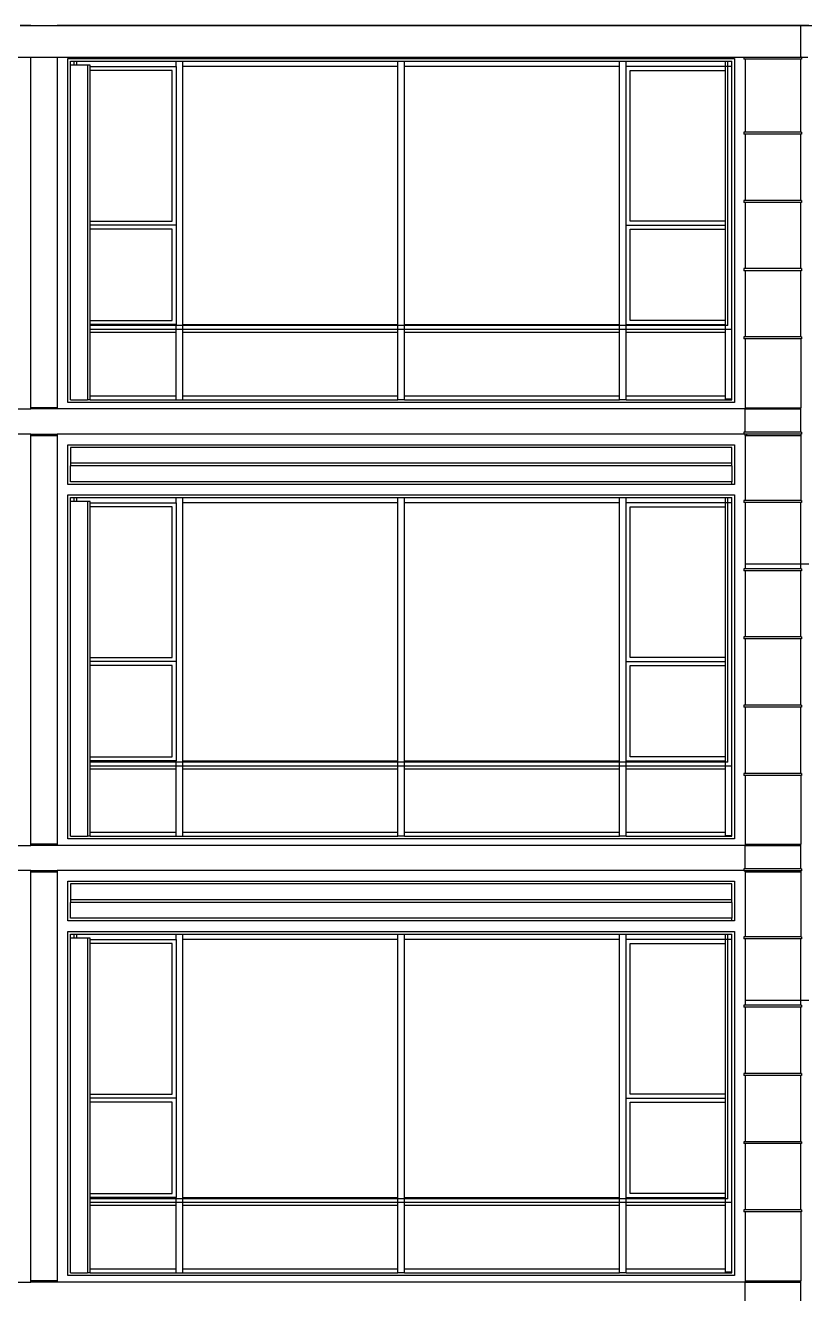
# Model space of a CAD drawing. Extents: x -311 to 61613, y 0 to 58400.
# Drawn here: x 7960 to 13849, y 36512 to 46100 of the extents above; entities that cross this region are included whole.
import ezdxf

# ---------------------------------------------------------------- set-up
doc = ezdxf.new("R2010")
doc.units = 0
doc.header["$LTSCALE"] = 1000
doc.header["$MEASUREMENT"] = 0
doc.layers.add('AD-AREA-OUTL', color=31, linetype='Continuous')

msp = doc.modelspace()

# ---------------------------------------------------------------- linework, layer by layer
at = {"layer": 'AD-AREA-OUTL', "color": 252}
for p, q in [((7919.8, 46100.4), (7999.9, 46100.4)), ((7999.9, 46100), (7919.8, 46100)), ((7999.9, 46100.4), (8199.9, 46100.4)), ((7999.9, 46100), (7999.9, 46100.4)), ((7999.9, 46100), (8199.9, 46100)), ((8199.9, 46100.4), (8279.6, 46100.4)), ((8199.9, 46100), (8199.9, 46100.4)), ((8279.6, 46100), (8199.9, 46100)), ((8279.6, 46100.4), (8299.8, 46100.4)), ((8279.6, 46100), (8279.6, 46100.4)), ((8299.8, 46100), (8279.6, 46100)), ((8299.8, 46100.4), (8329.7, 46100.4)), ((8299.8, 46100.4), (8299.8, 46100)), ((8329.7, 46100), (8299.8, 46100)), ((8329.7, 46100.4), (8349.8, 46100.4)), ((8329.7, 46100), (8329.7, 46100.4)), ((8349.8, 46100), (8329.7, 46100)), ((8349.8, 46100.4), (9099.9, 46100.4)), ((8349.8, 46100), (8349.8, 46100.4)), ((9099.9, 46100), (8349.8, 46100)), ((9099.9, 46100.4), (9149.6, 46100.4)), ((9099.9, 46100), (9099.9, 46100.4)), ((9149.6, 46100), (9099.9, 46100)), ((9149.6, 46100.4), (10774.8, 46100.4)), ((9149.6, 46100), (9149.6, 46100.4)), ((10774.8, 46100), (9149.6, 46100)), ((10774.8, 46100.4), (10824.6, 46100.4)), ((10774.8, 46100), (10774.8, 46100.4)), ((10824.6, 46100), (10774.8, 46100)), ((10824.6, 46100.4), (12449.8, 46100.4)), ((10824.6, 46100), (10824.6, 46100.4)), ((12449.8, 46100), (10824.6, 46100)), ((12449.8, 46100.4), (12499.9, 46100.4)), ((12449.8, 46100), (12449.8, 46100.4)), ((12499.9, 46100), (12449.8, 46100)), ((12499.9, 46100.4), (13249.6, 46100.4)), ((12499.9, 46100), (12499.9, 46100.4)), ((13249.6, 46100), (12499.9, 46100)), ((13249.6, 46100.4), (13269.7, 46100.4)), ((13249.6, 46100), (13249.6, 46100.4)), ((13269.7, 46100), (13249.6, 46100)), ((13269.7, 46100.4), (13299.7, 46100.4)), ((13269.7, 46100), (13269.7, 46100.4)), ((13299.7, 46100), (13269.7, 46100)), ((13299.7, 46100.4), (13319.8, 46100.4)), ((13299.7, 46100), (13299.7, 46100.4)), ((13319.8, 46100), (13299.7, 46100)), ((13319.8, 46100.4), (13399.9, 46100.4)), ((13319.8, 46100.4), (13319.8, 46100)), ((13399.9, 46100), (13319.8, 46100)), ((13399.9, 46100.4), (14299.8, 46100.4)), ((13399.9, 46100.4), (13399.9, 46100)), ((13819.7, 46100), (13399.9, 46100)), ((13879.6, 46100), (13819.7, 46100)), ((13819.7, 45860.1), (13819.7, 46100)), ((4049.8, 45860.1), (7999.9, 45860.1)), ((7999.9, 43210), (7999.9, 45860.1)), ((7999.9, 45860.1), (8199.9, 45860.1)), ((8199.9, 45860.1), (13389.6, 45860.1)), ((8199.9, 45860.1), (8199.9, 43210)), ((8279.6, 45850.2), (13319.8, 45850.2)), ((8279.6, 43250.3), (8279.6, 45850.2)), ((13319.8, 45850.2), (13319.8, 43250.3)), ((13389.6, 45860.1), (13819.7, 45860.1)), ((13389.6, 45860.1), (13389.6, 45845)), ((13399.9, 45845), (13389.6, 45845)), ((13819.7, 45845), (13399.9, 45845)), ((13399.9, 45845), (13399.9, 45292.5)), ((13825.3, 45860.1), (13819.7, 45860.1)), ((13825.3, 45845), (13819.7, 45845)), ((13819.7, 45292.5), (13819.7, 45845)), ((13825.3, 45860.1), (13872.2, 45860.1)), ((13825.3, 45860.1), (13825.3, 45845)), ((8299.8, 45830.1), (8329.7, 45830.1)), ((8299.8, 45800.1), (8299.8, 45830.1)), ((8299.8, 43270), (8299.8, 45800.1)), ((8329.7, 45800.1), (8299.8, 45800.1)), ((8329.7, 45830.1), (8349.8, 45830.1)), ((8329.7, 45800.1), (8329.7, 45830.1)), ((8349.8, 45800.1), (8329.7, 45800.1)), ((8349.8, 45830.1), (9099.9, 45830.1)), ((8349.8, 45800.1), (8349.8, 45830.1)), ((8429.6, 45800.1), (8349.8, 45800.1)), ((8429.6, 45800.1), (8429.6, 43270)), ((8449.7, 45800.1), (8429.6, 45800.1)), ((8449.7, 45790.3), (8449.7, 45800.1)), ((8449.7, 45760.3), (8449.7, 45790.3)), ((8449.7, 45790.3), (9099.9, 45790.3)), ((8449.7, 44620.1), (8449.7, 45760.3)), ((9069.9, 45760.3), (8449.7, 45760.3)), ((9069.9, 44620.1), (9069.9, 45760.3)), ((9099.9, 45830.1), (9149.6, 45830.1)), ((9099.9, 45790.3), (9099.9, 45830.1)), ((9099.9, 45790.3), (9099.9, 44590.1)), ((9149.6, 45830.1), (10774.8, 45830.1)), ((9149.6, 45790.3), (9149.6, 45830.1)), ((9149.6, 43840.1), (9149.6, 45790.3)), ((10774.8, 45790.3), (9149.6, 45790.3)), ((10774.8, 45830.1), (10824.6, 45830.1)), ((10774.8, 45790.3), (10774.8, 45830.1)), ((10774.8, 43840.1), (10774.8, 45790.3)), ((10824.6, 45830.1), (12449.8, 45830.1)), ((10824.6, 45790.3), (10824.6, 45830.1)), ((10824.6, 43840.1), (10824.6, 45790.3)), ((12449.8, 45790.3), (10824.6, 45790.3)), ((12449.8, 45830.1), (12499.9, 45830.1)), ((12449.8, 45790.3), (12449.8, 45830.1)), ((12449.8, 43840.1), (12449.8, 45790.3)), ((12499.9, 45830.1), (13249.6, 45830.1)), ((12499.9, 45790.3), (12499.9, 45830.1)), ((12499.9, 44590.1), (12499.9, 45790.3)), ((13249.6, 45790.3), (12499.9, 45790.3)), ((12529.9, 45760.3), (13249.6, 45760.3)), ((12529.9, 44620.1), (12529.9, 45760.3)), ((13249.6, 45830.1), (13269.7, 45830.1)), ((13249.6, 45790.3), (13249.6, 45830.1)), ((13249.6, 45760.3), (13249.6, 45790.3)), ((13269.7, 45790.3), (13249.6, 45790.3)), ((13249.6, 44620.1), (13249.6, 45760.3)), ((13269.7, 45830.1), (13299.7, 45830.1)), ((13269.7, 45790.3), (13269.7, 45830.1)), ((13299.7, 45790.3), (13269.7, 45790.3)), ((13269.7, 43830.2), (13269.7, 45790.3)), ((13299.7, 45790.3), (13299.7, 45830.1)), ((13299.7, 43800.2), (13299.7, 45790.3)), ((13399.9, 45292.5), (13389.6, 45292.5)), ((13389.6, 45292.5), (13389.6, 45277.7)), ((13399.9, 45277.7), (13389.6, 45277.7)), ((13819.7, 45292.5), (13399.9, 45292.5)), ((13819.7, 45277.7), (13399.9, 45277.7)), ((13399.9, 45277.7), (13399.9, 44776.7)), ((13825.3, 45292.5), (13819.7, 45292.5)), ((13825.3, 45277.7), (13819.7, 45277.7)), ((13819.7, 44776.7), (13819.7, 45277.7)), ((13825.3, 45292.5), (13825.3, 45277.7)), ((13399.9, 44776.7), (13389.6, 44776.7)), ((13389.6, 44776.7), (13389.6, 44761.9)), ((13399.9, 44761.9), (13389.6, 44761.9)), ((13819.7, 44776.7), (13399.9, 44776.7)), ((13819.7, 44761.9), (13399.9, 44761.9)), ((13399.9, 44761.9), (13399.9, 44261)), ((13825.3, 44776.7), (13819.7, 44776.7)), ((13825.3, 44761.9), (13819.7, 44761.9)), ((13819.7, 44261), (13819.7, 44761.9)), ((13825.3, 44776.7), (13825.3, 44761.9)), ((8449.7, 44590.1), (8449.7, 44620.1)), ((8449.7, 44620.1), (9069.9, 44620.1)), ((8449.7, 44560.1), (8449.7, 44590.1)), ((9099.9, 44590.1), (8449.7, 44590.1)), ((9099.9, 44590.1), (9099.9, 43840.1)), ((12499.9, 43840.1), (12499.9, 44590.1)), ((12499.9, 44590.1), (13249.6, 44590.1)), ((13249.6, 44620.1), (12529.9, 44620.1)), ((13249.6, 44590.1), (13249.6, 44620.1)), ((13249.6, 44560.1), (13249.6, 44590.1)), ((8449.7, 43870.1), (8449.7, 44560.1)), ((9069.9, 44560.1), (8449.7, 44560.1)), ((9069.9, 43870.1), (9069.9, 44560.1)), ((12529.9, 44560.1), (13249.6, 44560.1)), ((12529.9, 43870.1), (12529.9, 44560.1)), ((13249.6, 43870.1), (13249.6, 44560.1)), ((13399.9, 44261), (13389.6, 44261)), ((13389.6, 44261), (13389.6, 44245.8)), ((13399.9, 44245.8), (13389.6, 44245.8)), ((13819.7, 44261), (13399.9, 44261)), ((13819.7, 44245.8), (13399.9, 44245.8)), ((13399.9, 44245.8), (13399.9, 43745.2)), ((13825.3, 44261), (13819.7, 44261)), ((13825.3, 44245.8), (13819.7, 44245.8)), ((13819.7, 43745.2), (13819.7, 44245.8)), ((13825.3, 44261), (13825.3, 44245.8)), ((8449.7, 43840.1), (8449.7, 43870.1)), ((8449.7, 43870.1), (9069.9, 43870.1)), ((8449.7, 43830.2), (8449.7, 43840.1)), ((9099.9, 43840.1), (8449.7, 43840.1)), ((8449.7, 43800.2), (8449.7, 43830.2)), ((9099.9, 43830.2), (8449.7, 43830.2)), ((9099.9, 43830.2), (9099.9, 43840.1)), ((9099.9, 43800.2), (9099.9, 43830.2)), ((9149.6, 43830.2), (9099.9, 43830.2)), ((9149.6, 43830.2), (9149.6, 43840.1)), ((9149.6, 43840.1), (10774.8, 43840.1)), ((9149.6, 43800.2), (9149.6, 43830.2)), ((10774.8, 43830.2), (9149.6, 43830.2)), ((10774.8, 43830.2), (10774.8, 43840.1)), ((10774.8, 43800.2), (10774.8, 43830.2)), ((10824.6, 43830.2), (10774.8, 43830.2)), ((10824.6, 43830.2), (10824.6, 43840.1)), ((10824.6, 43840.1), (12449.8, 43840.1)), ((10824.6, 43800.2), (10824.6, 43830.2)), ((12449.8, 43830.2), (10824.6, 43830.2)), ((12449.8, 43830.2), (12449.8, 43840.1)), ((12449.8, 43800.2), (12449.8, 43830.2)), ((12499.9, 43830.2), (12449.8, 43830.2)), ((12499.9, 43830.2), (12499.9, 43840.1)), ((12499.9, 43840.1), (13249.6, 43840.1)), ((13249.6, 43830.2), (12499.9, 43830.2)), ((12499.9, 43800.2), (12499.9, 43830.2)), ((13249.6, 43870.1), (12529.9, 43870.1)), ((13249.6, 43840.1), (13249.6, 43870.1)), ((13249.6, 43830.2), (13249.6, 43840.1)), ((13269.7, 43830.2), (13249.6, 43830.2)), ((13249.9, 43800.2), (13249.6, 43830.2)), ((8449.7, 43780.1), (8449.7, 43800.2)), ((9099.9, 43800.2), (8449.7, 43800.2)), ((8449.7, 43300), (8449.7, 43780.1)), ((8449.7, 43780.1), (9099.9, 43780.1)), ((9099.9, 43780.1), (9099.9, 43800.2)), ((9149.6, 43800.2), (9099.9, 43800.2)), ((9099.9, 43300), (9099.9, 43780.1)), ((9149.6, 43780.1), (9149.6, 43800.2)), ((10774.8, 43800.2), (9149.6, 43800.2)), ((9149.6, 43300), (9149.6, 43780.1)), ((9149.6, 43780.1), (10774.8, 43780.1)), ((10774.8, 43780.1), (10774.8, 43800.2)), ((10824.6, 43800.2), (10774.8, 43800.2)), ((10774.8, 43300), (10774.8, 43780.1)), ((12449.8, 43800.2), (10824.6, 43800.2)), ((10824.6, 43780.1), (10824.6, 43800.2)), ((10824.6, 43300), (10824.6, 43780.1)), ((10824.6, 43780.1), (12449.8, 43780.1)), ((12499.9, 43800.2), (12449.8, 43800.2)), ((12449.8, 43780.1), (12449.8, 43800.2)), ((12449.8, 43300), (12449.8, 43780.1)), ((13249.9, 43800.2), (12499.9, 43800.2)), ((12499.9, 43780.1), (12499.9, 43800.2)), ((12499.9, 43300), (12499.9, 43780.1)), ((12499.9, 43780.1), (13249.6, 43780.1)), ((13249.6, 43780.1), (13249.9, 43800.2)), ((13249.6, 43300), (13249.6, 43780.1)), ((13299.7, 43800.2), (13249.9, 43800.2)), ((13299.7, 43276.4), (13299.7, 43800.2)), ((13399.9, 43745.2), (13389.6, 43745.2)), ((13389.6, 43745.2), (13389.6, 43730)), ((13399.9, 43730), (13389.6, 43730)), ((13819.7, 43745.2), (13399.9, 43745.2)), ((13819.7, 43730), (13399.9, 43730)), ((13399.9, 43730), (13399.9, 43210)), ((13825.3, 43745.2), (13819.7, 43745.2)), ((13825.3, 43730), (13819.7, 43730)), ((13819.7, 43730), (13819.7, 43210)), ((13825.3, 43745.2), (13825.3, 43730)), ((13319.8, 43250.3), (8279.6, 43250.3)), ((8299.8, 43270), (8429.6, 43270)), ((8449.7, 43270), (8429.6, 43270)), ((8449.7, 43270), (8449.7, 43300)), ((8449.7, 43300), (9099.9, 43300)), ((8449.7, 43270), (9099.9, 43270)), ((9099.9, 43270), (9099.9, 43300)), ((9099.9, 43270), (9149.6, 43270)), ((9149.6, 43270), (9149.6, 43300)), ((9149.6, 43300), (10774.8, 43300)), ((9149.6, 43270), (10774.8, 43270)), ((10774.8, 43270), (10774.8, 43300)), ((10824.6, 43270), (10774.8, 43270)), ((10824.6, 43270), (10824.6, 43300)), ((10824.6, 43300), (12449.8, 43300)), ((10824.6, 43270), (12449.8, 43270)), ((12449.8, 43270), (12449.8, 43300)), ((12499.9, 43270), (12449.8, 43270)), ((12499.9, 43270), (12499.9, 43300)), ((12499.9, 43300), (13249.6, 43300)), ((12499.9, 43270), (13249.6, 43270)), ((13249.6, 43276.4), (13249.6, 43300)), ((13249.6, 43276.4), (13299.7, 43276.4)), ((13249.6, 43270), (13249.6, 43276.4)), ((13249.6, 43270), (13299.7, 43270)), ((13299.7, 43270), (13299.7, 43276.4)), ((4447.4, 43200.2), (7999.9, 43200.2)), ((7999.9, 43200.2), (7999.9, 43210)), ((8199.9, 43210), (7999.9, 43210)), ((8199.9, 43200.2), (7999.9, 43200.2)), ((8199.9, 43210), (8199.9, 43200.2)), ((13399.9, 43200.2), (8199.9, 43200.2)), ((13399.9, 43210), (13409.7, 43210)), ((13399.9, 43210), (13399.9, 43200.2)), ((13399.9, 43200.2), (13409.7, 43200.2)), ((13399.9, 43024.1), (13399.9, 43200.2)), ((13409.7, 43210), (13819.7, 43210)), ((13409.7, 43200.2), (13409.7, 43210)), ((13409.7, 43200.2), (13819.7, 43200.2)), ((13819.7, 43200.2), (13819.7, 43210)), ((13819.7, 43024.1), (13819.7, 43200.2)), ((7999.9, 43010), (4447.4, 43010)), ((7999.9, 43010), (8199.9, 43010)), ((7999.9, 43000.1), (7999.9, 43010)), ((7999.9, 39910.2), (7999.9, 43000.1)), ((7999.9, 43000.1), (8199.9, 43000.1)), ((13389.6, 43010), (8199.9, 43010)), ((8199.9, 43010), (8199.9, 43000.1)), ((8199.9, 43000.1), (8199.9, 39910.2)), ((13399.9, 43024.1), (13389.6, 43024.1)), ((13389.6, 43024.1), (13389.6, 43010)), ((13389.6, 43010), (13389.6, 43009.3)), ((13399.9, 43009.3), (13389.6, 43009.3)), ((13819.7, 43024.1), (13399.9, 43024.1)), ((13409.7, 43009.3), (13399.9, 43009.3)), ((13399.9, 43000.1), (13399.9, 43009.3)), ((13399.9, 43000.1), (13409.7, 43000.1)), ((13399.9, 43000.1), (13399.9, 42508.4)), ((13819.7, 43009.3), (13409.7, 43009.3)), ((13409.7, 43009.3), (13409.7, 43000.1)), ((13409.7, 43000.1), (13819.7, 43000.1)), ((13825.3, 43024.1), (13819.7, 43024.1)), ((13825.3, 43009.3), (13819.7, 43009.3)), ((13819.7, 43009.3), (13819.7, 43000.1)), ((13819.7, 43000.1), (13819.7, 42508.4)), ((13825.3, 43024.1), (13825.3, 43009.3)), ((8279.6, 42630.1), (8279.6, 42929.9)), ((8279.6, 42929.9), (13319.8, 42929.9)), ((8299.8, 42910.2), (8299.8, 42790.2)), ((13299.7, 42910.2), (8299.8, 42910.2)), ((13299.7, 42790.2), (13299.7, 42910.2)), ((13319.8, 42929.9), (13319.8, 42630.1)), ((8299.8, 42790.2), (8299.8, 42770.1)), ((13299.7, 42790.2), (8299.8, 42790.2)), ((8299.8, 42650.2), (8299.8, 42770.1)), ((13299.7, 42770.1), (8299.8, 42770.1)), ((13299.7, 42770.1), (13299.7, 42790.2)), ((13299.7, 42770.1), (13299.7, 42650.2)), ((13299.7, 42630.1), (8279.6, 42630.1)), ((13299.7, 42650.2), (8299.8, 42650.2)), ((13299.7, 42630.1), (13299.7, 42650.2)), ((13319.8, 42630.1), (13299.7, 42630.1)), ((8279.6, 42550), (13319.8, 42550)), ((8279.6, 39950), (8279.6, 42550)), ((8299.8, 42530.2), (8329.7, 42530.2)), ((8299.8, 42500.3), (8299.8, 42530.2)), ((8299.8, 39970.1), (8299.8, 42500.3)), ((8329.7, 42500.3), (8299.8, 42500.3)), ((8329.7, 42530.2), (8349.8, 42530.2)), ((8329.7, 42500.3), (8329.7, 42530.2)), ((8349.8, 42500.3), (8329.7, 42500.3)), ((8349.8, 42530.2), (9099.9, 42530.2)), ((8349.8, 42500.3), (8349.8, 42530.2)), ((8429.6, 42500.3), (8349.8, 42500.3)), ((8429.6, 42500.3), (8429.6, 39970.1)), ((8449.7, 42500.3), (8429.6, 42500.3)), ((8449.7, 42490), (8449.7, 42500.3)), ((8449.7, 42460), (8449.7, 42490)), ((8449.7, 42490), (9099.9, 42490)), ((9099.9, 42530.2), (9149.6, 42530.2)), ((9099.9, 42490), (9099.9, 42530.2)), ((9099.9, 42490), (9099.9, 41290.2)), ((9149.6, 42530.2), (10774.8, 42530.2)), ((9149.6, 42490), (9149.6, 42530.2)), ((9149.6, 40540.2), (9149.6, 42490)), ((10774.8, 42490), (9149.6, 42490)), ((10774.8, 42530.2), (10824.6, 42530.2)), ((10774.8, 42490), (10774.8, 42530.2)), ((10774.8, 40540.2), (10774.8, 42490)), ((10824.6, 42530.2), (12449.8, 42530.2)), ((10824.6, 42490), (10824.6, 42530.2)), ((10824.6, 40540.2), (10824.6, 42490)), ((12449.8, 42490), (10824.6, 42490)), ((12449.8, 42530.2), (12499.9, 42530.2)), ((12449.8, 42490), (12449.8, 42530.2)), ((12449.8, 40540.2), (12449.8, 42490)), ((12499.9, 42530.2), (13249.6, 42530.2)), ((12499.9, 42490), (12499.9, 42530.2)), ((12499.9, 41290.2), (12499.9, 42490)), ((13249.6, 42490), (12499.9, 42490)), ((13249.6, 42530.2), (13269.7, 42530.2)), ((13249.6, 42490), (13249.6, 42530.2)), ((13249.6, 42460), (13249.6, 42490)), ((13269.7, 42490), (13249.6, 42490)), ((13269.7, 42530.2), (13299.7, 42530.2)), ((13269.7, 42490), (13269.7, 42530.2)), ((13299.7, 42490), (13269.7, 42490)), ((13269.7, 40530), (13269.7, 42490)), ((13299.7, 42490), (13299.7, 42530.2)), ((13299.7, 40500), (13299.7, 42490)), ((13319.8, 42550), (13319.8, 39950)), ((13399.9, 42508.4), (13389.6, 42508.4)), ((13389.6, 42508.4), (13389.6, 42493.6)), ((13399.9, 42493.6), (13389.6, 42493.6)), ((13819.7, 42508.4), (13399.9, 42508.4)), ((13819.7, 42493.6), (13399.9, 42493.6)), ((13399.9, 42493.6), (13399.9, 42030)), ((13825.3, 42508.4), (13819.7, 42508.4)), ((13825.3, 42493.6), (13819.7, 42493.6)), ((13819.7, 42030), (13819.7, 42493.6)), ((13825.3, 42508.4), (13825.3, 42493.6)), ((8449.7, 41320.2), (8449.7, 42460)), ((9069.9, 42460), (8449.7, 42460)), ((9069.9, 41320.2), (9069.9, 42460)), ((12529.9, 42460), (13249.6, 42460)), ((12529.9, 41320.2), (12529.9, 42460)), ((13249.6, 41320.2), (13249.6, 42460)), ((13399.9, 42030), (13399.9, 41992.6)), ((13399.9, 42030), (13819.7, 42030)), ((13819.7, 41992.6), (13819.7, 42030)), ((13819.7, 42030), (13879.6, 42030)), ((13399.9, 41992.6), (13389.6, 41992.6)), ((13389.6, 41992.6), (13389.6, 41977.4)), ((13399.9, 41977.4), (13389.6, 41977.4)), ((13819.7, 41992.6), (13399.9, 41992.6)), ((13819.7, 41977.4), (13399.9, 41977.4)), ((13399.9, 41977.4), (13399.9, 41476.8)), ((13825.3, 41992.6), (13819.7, 41992.6)), ((13825.3, 41977.4), (13819.7, 41977.4)), ((13819.7, 41476.8), (13819.7, 41977.4)), ((13825.3, 41992.6), (13825.3, 41977.4)), ((13399.9, 41476.8), (13389.6, 41476.8)), ((13389.6, 41476.8), (13389.6, 41461.7)), ((13399.9, 41461.7), (13389.6, 41461.7)), ((13819.7, 41476.8), (13399.9, 41476.8)), ((13819.7, 41461.7), (13399.9, 41461.7)), ((13399.9, 41461.7), (13399.9, 40961.1)), ((13825.3, 41476.8), (13819.7, 41476.8)), ((13825.3, 41461.7), (13819.7, 41461.7)), ((13819.7, 40961.1), (13819.7, 41461.7)), ((13825.3, 41476.8), (13825.3, 41461.7)), ((8449.7, 41290.2), (8449.7, 41320.2)), ((8449.7, 41320.2), (9069.9, 41320.2)), ((8449.7, 41260.2), (8449.7, 41290.2)), ((9099.9, 41290.2), (8449.7, 41290.2)), ((8449.7, 40570.2), (8449.7, 41260.2)), ((9069.9, 41260.2), (8449.7, 41260.2)), ((9069.9, 40570.2), (9069.9, 41260.2)), ((9099.9, 41290.2), (9099.9, 40540.2)), ((12499.9, 40540.2), (12499.9, 41290.2)), ((12499.9, 41290.2), (13249.6, 41290.2)), ((13249.6, 41320.2), (12529.9, 41320.2)), ((12529.9, 41260.2), (13249.6, 41260.2)), ((12529.9, 40570.2), (12529.9, 41260.2)), ((13249.6, 41290.2), (13249.6, 41320.2)), ((13249.6, 41260.2), (13249.6, 41290.2)), ((13249.6, 40570.2), (13249.6, 41260.2)), ((13399.9, 40961.1), (13389.6, 40961.1)), ((13389.6, 40961.1), (13389.6, 40945.9)), ((13399.9, 40945.9), (13389.6, 40945.9)), ((13819.7, 40961.1), (13399.9, 40961.1)), ((13819.7, 40945.9), (13399.9, 40945.9)), ((13399.9, 40945.9), (13399.9, 40445)), ((13825.3, 40961.1), (13819.7, 40961.1)), ((13825.3, 40945.9), (13819.7, 40945.9)), ((13819.7, 40445), (13819.7, 40945.9)), ((13825.3, 40961.1), (13825.3, 40945.9)), ((8449.7, 40540.2), (8449.7, 40570.2)), ((8449.7, 40570.2), (9069.9, 40570.2)), ((13249.6, 40570.2), (12529.9, 40570.2)), ((13249.6, 40540.2), (13249.6, 40570.2)), ((8449.7, 40530), (8449.7, 40540.2)), ((9099.9, 40540.2), (8449.7, 40540.2)), ((8449.7, 40500), (8449.7, 40530)), ((9099.9, 40530), (8449.7, 40530)), ((8449.7, 40480.2), (8449.7, 40500)), ((9099.9, 40500), (8449.7, 40500)), ((8449.7, 40000.1), (8449.7, 40480.2)), ((8449.7, 40480.2), (9099.9, 40480.2)), ((9099.9, 40530), (9099.9, 40540.2)), ((9099.9, 40500), (9099.9, 40530)), ((9149.6, 40530), (9099.9, 40530)), ((9099.9, 40480.2), (9099.9, 40500)), ((9149.6, 40500), (9099.9, 40500)), ((9099.9, 40000.1), (9099.9, 40480.2)), ((9149.6, 40530), (9149.6, 40540.2)), ((9149.6, 40540.2), (10774.8, 40540.2)), ((9149.6, 40500), (9149.6, 40530)), ((10774.8, 40530), (9149.6, 40530)), ((9149.6, 40480.2), (9149.6, 40500)), ((10774.8, 40500), (9149.6, 40500)), ((9149.6, 40000.1), (9149.6, 40480.2)), ((9149.6, 40480.2), (10774.8, 40480.2)), ((10774.8, 40530), (10774.8, 40540.2)), ((10774.8, 40500), (10774.8, 40530)), ((10824.6, 40530), (10774.8, 40530)), ((10774.8, 40480.2), (10774.8, 40500)), ((10824.6, 40500), (10774.8, 40500)), ((10774.8, 40000.1), (10774.8, 40480.2)), ((10824.6, 40530), (10824.6, 40540.2)), ((10824.6, 40540.2), (12449.8, 40540.2)), ((10824.6, 40500), (10824.6, 40530)), ((12449.8, 40530), (10824.6, 40530)), ((12449.8, 40500), (10824.6, 40500)), ((10824.6, 40480.2), (10824.6, 40500)), ((10824.6, 40000.1), (10824.6, 40480.2)), ((10824.6, 40480.2), (12449.8, 40480.2)), ((12449.8, 40530), (12449.8, 40540.2)), ((12449.8, 40500), (12449.8, 40530)), ((12499.9, 40530), (12449.8, 40530)), ((12499.9, 40500), (12449.8, 40500)), ((12449.8, 40480.2), (12449.8, 40500)), ((12449.8, 40000.1), (12449.8, 40480.2)), ((12499.9, 40530), (12499.9, 40540.2)), ((12499.9, 40540.2), (13249.6, 40540.2)), ((13249.6, 40530), (12499.9, 40530)), ((12499.9, 40500), (12499.9, 40530)), ((13249.9, 40500), (12499.9, 40500)), ((12499.9, 40480.2), (12499.9, 40500)), ((12499.9, 40000.1), (12499.9, 40480.2)), ((12499.9, 40480.2), (13249.6, 40480.2)), ((13249.6, 40530), (13249.6, 40540.2)), ((13269.7, 40530), (13249.6, 40530)), ((13249.9, 40500), (13249.6, 40530)), ((13249.6, 40480.2), (13249.9, 40500)), ((13249.6, 40000.1), (13249.6, 40480.2)), ((13299.7, 40500), (13249.9, 40500)), ((13299.7, 39976.5), (13299.7, 40500)), ((13399.9, 40445), (13389.6, 40445)), ((13389.6, 40445), (13389.6, 40430.2)), ((13399.9, 40430.2), (13389.6, 40430.2)), ((13819.7, 40445), (13399.9, 40445)), ((13819.7, 40430.2), (13399.9, 40430.2)), ((13399.9, 40430.2), (13399.9, 39910.2)), ((13825.3, 40445), (13819.7, 40445)), ((13825.3, 40430.2), (13819.7, 40430.2)), ((13819.7, 40430.2), (13819.7, 39910.2)), ((13825.3, 40445), (13825.3, 40430.2)), ((8449.7, 39970.1), (8449.7, 40000.1)), ((8449.7, 40000.1), (9099.9, 40000.1)), ((9099.9, 39970.1), (9099.9, 40000.1)), ((9149.6, 39970.1), (9149.6, 40000.1)), ((9149.6, 40000.1), (10774.8, 40000.1)), ((10774.8, 39970.1), (10774.8, 40000.1)), ((10824.6, 39970.1), (10824.6, 40000.1)), ((10824.6, 40000.1), (12449.8, 40000.1)), ((12449.8, 39970.1), (12449.8, 40000.1)), ((12499.9, 39970.1), (12499.9, 40000.1)), ((12499.9, 40000.1), (13249.6, 40000.1)), ((13249.6, 39976.5), (13249.6, 40000.1)), ((4447.4, 39899.9), (7999.9, 39899.9)), ((7999.9, 39899.9), (7999.9, 39910.2)), ((8199.9, 39910.2), (7999.9, 39910.2)), ((8199.9, 39899.9), (7999.9, 39899.9)), ((8199.9, 39910.2), (8199.9, 39899.9)), ((13399.9, 39899.9), (8199.9, 39899.9)), ((13319.8, 39950), (8279.6, 39950)), ((8299.8, 39970.1), (8429.6, 39970.1)), ((8449.7, 39970.1), (8429.6, 39970.1)), ((8449.7, 39970.1), (9099.9, 39970.1)), ((9099.9, 39970.1), (9149.6, 39970.1)), ((9149.6, 39970.1), (10774.8, 39970.1)), ((10824.6, 39970.1), (10774.8, 39970.1)), ((10824.6, 39970.1), (12449.8, 39970.1)), ((12499.9, 39970.1), (12449.8, 39970.1)), ((12499.9, 39970.1), (13249.6, 39970.1)), ((13249.6, 39976.5), (13299.7, 39976.5)), ((13249.6, 39970.1), (13249.6, 39976.5)), ((13249.6, 39970.1), (13299.7, 39970.1)), ((13299.7, 39970.1), (13299.7, 39976.5)), ((13399.9, 39910.2), (13409.7, 39910.2)), ((13399.9, 39910.2), (13399.9, 39899.9)), ((13399.9, 39899.9), (13409.7, 39899.9)), ((13399.9, 39724.2), (13399.9, 39899.9)), ((13409.7, 39910.2), (13819.7, 39910.2)), ((13409.7, 39899.9), (13409.7, 39910.2)), ((13409.7, 39899.9), (13819.7, 39899.9)), ((13819.7, 39899.9), (13819.7, 39910.2)), ((13819.7, 39724.2), (13819.7, 39899.9)), ((7999.9, 39710.1), (4447.4, 39710.1)), ((7999.9, 39710.1), (8199.9, 39710.1)), ((7999.9, 39700.3), (7999.9, 39710.1)), ((7999.9, 36609.9), (7999.9, 39700.3)), ((7999.9, 39700.3), (8199.9, 39700.3)), ((13389.6, 39710.1), (8199.9, 39710.1)), ((8199.9, 39710.1), (8199.9, 39700.3)), ((8199.9, 39700.3), (8199.9, 36609.9)), ((13399.9, 39724.2), (13389.6, 39724.2)), ((13389.6, 39724.2), (13389.6, 39710.1)), ((13389.6, 39710.1), (13389.6, 39709.4)), ((13399.9, 39709.4), (13389.6, 39709.4)), ((13819.7, 39724.2), (13399.9, 39724.2)), ((13409.7, 39709.4), (13399.9, 39709.4)), ((13399.9, 39700.3), (13399.9, 39709.4)), ((13399.9, 39700.3), (13409.7, 39700.3)), ((13399.9, 39700.3), (13399.9, 39208.5)), ((13819.7, 39709.4), (13409.7, 39709.4)), ((13409.7, 39709.4), (13409.7, 39700.3)), ((13409.7, 39700.3), (13819.7, 39700.3)), ((13825.3, 39724.2), (13819.7, 39724.2)), ((13825.3, 39709.4), (13819.7, 39709.4)), ((13819.7, 39709.4), (13819.7, 39700.3)), ((13819.7, 39700.3), (13819.7, 39208.5)), ((13825.3, 39724.2), (13825.3, 39709.4)), ((8279.6, 39330.2), (8279.6, 39630.1)), ((8279.6, 39630.1), (13319.8, 39630.1)), ((8299.8, 39609.9), (8299.8, 39490)), ((13299.7, 39609.9), (8299.8, 39609.9)), ((13299.7, 39490), (13299.7, 39609.9)), ((13319.8, 39630.1), (13319.8, 39330.2)), ((8299.8, 39490), (8299.8, 39470.2)), ((13299.7, 39490), (8299.8, 39490)), ((8299.8, 39349.9), (8299.8, 39470.2)), ((13299.7, 39470.2), (8299.8, 39470.2)), ((13299.7, 39470.2), (13299.7, 39490)), ((13299.7, 39470.2), (13299.7, 39349.9)), ((13299.7, 39330.2), (8279.6, 39330.2)), ((13299.7, 39349.9), (8299.8, 39349.9)), ((13299.7, 39330.2), (13299.7, 39349.9)), ((13319.8, 39330.2), (13299.7, 39330.2)), ((8279.6, 39250.1), (13319.8, 39250.1)), ((8279.6, 36650.1), (8279.6, 39250.1)), ((8299.8, 39230), (8329.7, 39230)), ((8299.8, 39200), (8299.8, 39230)), ((8329.7, 39230), (8349.8, 39230)), ((8329.7, 39200), (8329.7, 39230)), ((8349.8, 39230), (9099.9, 39230)), ((8349.8, 39200), (8349.8, 39230)), ((9099.9, 39230), (9149.6, 39230)), ((9099.9, 39190.1), (9099.9, 39230)), ((9149.6, 39230), (10774.8, 39230)), ((9149.6, 39190.1), (9149.6, 39230)), ((10774.8, 39230), (10824.6, 39230)), ((10774.8, 39190.1), (10774.8, 39230)), ((10824.6, 39230), (12449.8, 39230)), ((10824.6, 39190.1), (10824.6, 39230)), ((12449.8, 39230), (12499.9, 39230)), ((12449.8, 39190.1), (12449.8, 39230)), ((12499.9, 39230), (13249.6, 39230)), ((12499.9, 39190.1), (12499.9, 39230)), ((13249.6, 39230), (13269.7, 39230)), ((13249.6, 39190.1), (13249.6, 39230)), ((13269.7, 39230), (13299.7, 39230)), ((13269.7, 39190.1), (13269.7, 39230)), ((13299.7, 39190.1), (13299.7, 39230)), ((13319.8, 39250.1), (13319.8, 36650.1)), ((8299.8, 36670.2), (8299.8, 39200)), ((8329.7, 39200), (8299.8, 39200)), ((8349.8, 39200), (8329.7, 39200)), ((8429.6, 39200), (8349.8, 39200)), ((8429.6, 39200), (8429.6, 36670.2)), ((8449.7, 39200), (8429.6, 39200)), ((8449.7, 39190.1), (8449.7, 39200)), ((8449.7, 39160.2), (8449.7, 39190.1)), ((8449.7, 39190.1), (9099.9, 39190.1)), ((8449.7, 38020), (8449.7, 39160.2)), ((9069.9, 39160.2), (8449.7, 39160.2)), ((9069.9, 38020), (9069.9, 39160.2)), ((9099.9, 39190.1), (9099.9, 37990)), ((9149.6, 37240), (9149.6, 39190.1)), ((10774.8, 39190.1), (9149.6, 39190.1)), ((10774.8, 37240), (10774.8, 39190.1)), ((10824.6, 37240), (10824.6, 39190.1)), ((12449.8, 39190.1), (10824.6, 39190.1)), ((12449.8, 37240), (12449.8, 39190.1)), ((12499.9, 37990), (12499.9, 39190.1)), ((13249.6, 39190.1), (12499.9, 39190.1)), ((12529.9, 39160.2), (13249.6, 39160.2)), ((12529.9, 38020), (12529.9, 39160.2)), ((13249.6, 39160.2), (13249.6, 39190.1)), ((13269.7, 39190.1), (13249.6, 39190.1)), ((13249.6, 38020), (13249.6, 39160.2)), ((13299.7, 39190.1), (13269.7, 39190.1)), ((13269.7, 37230.1), (13269.7, 39190.1)), ((13299.7, 37200.1), (13299.7, 39190.1)), ((13399.9, 39208.5), (13389.6, 39208.5)), ((13389.6, 39208.5), (13389.6, 39193.3)), ((13399.9, 39193.3), (13389.6, 39193.3)), ((13819.7, 39208.5), (13399.9, 39208.5)), ((13819.7, 39193.3), (13399.9, 39193.3)), ((13399.9, 39193.3), (13399.9, 38730.1)), ((13825.3, 39208.5), (13819.7, 39208.5)), ((13825.3, 39193.3), (13819.7, 39193.3)), ((13819.7, 38730.1), (13819.7, 39193.3)), ((13825.3, 39208.5), (13825.3, 39193.3)), ((13399.9, 38692.7), (13389.6, 38692.7)), ((13389.6, 38692.7), (13389.6, 38677.5)), ((13399.9, 38677.5), (13389.6, 38677.5)), ((13399.9, 38730.1), (13399.9, 38692.7)), ((13399.9, 38730.1), (13819.7, 38730.1)), ((13819.7, 38692.7), (13399.9, 38692.7)), ((13819.7, 38677.5), (13399.9, 38677.5)), ((13399.9, 38677.5), (13399.9, 38176.6)), ((13819.7, 38692.7), (13819.7, 38730.1)), ((13819.7, 38730.1), (13879.6, 38730.1)), ((13825.3, 38692.7), (13819.7, 38692.7)), ((13825.3, 38677.5), (13819.7, 38677.5)), ((13819.7, 38176.6), (13819.7, 38677.5)), ((13825.3, 38692.7), (13825.3, 38677.5)), ((13399.9, 38176.6), (13389.6, 38176.6)), ((13389.6, 38176.6), (13389.6, 38161.8)), ((13399.9, 38161.8), (13389.6, 38161.8)), ((13819.7, 38176.6), (13399.9, 38176.6)), ((13819.7, 38161.8), (13399.9, 38161.8)), ((13399.9, 38161.8), (13399.9, 37660.8)), ((13825.3, 38176.6), (13819.7, 38176.6)), ((13825.3, 38161.8), (13819.7, 38161.8)), ((13819.7, 37660.8), (13819.7, 38161.8)), ((13825.3, 38176.6), (13825.3, 38161.8)), ((8449.7, 37990), (8449.7, 38020)), ((8449.7, 38020), (9069.9, 38020)), ((8449.7, 37960), (8449.7, 37990)), ((9099.9, 37990), (8449.7, 37990)), ((9099.9, 37990), (9099.9, 37240)), ((12499.9, 37240), (12499.9, 37990)), ((12499.9, 37990), (13249.6, 37990)), ((13249.6, 38020), (12529.9, 38020)), ((13249.6, 37990), (13249.6, 38020)), ((13249.6, 37960), (13249.6, 37990)), ((8449.7, 37270), (8449.7, 37960)), ((9069.9, 37960), (8449.7, 37960)), ((9069.9, 37270), (9069.9, 37960)), ((12529.9, 37960), (13249.6, 37960)), ((12529.9, 37270), (12529.9, 37960)), ((13249.6, 37270), (13249.6, 37960)), ((13399.9, 37660.8), (13389.6, 37660.8)), ((13389.6, 37660.8), (13389.6, 37646)), ((13399.9, 37646), (13389.6, 37646)), ((13819.7, 37660.8), (13399.9, 37660.8)), ((13819.7, 37646), (13399.9, 37646)), ((13399.9, 37646), (13399.9, 37145.1)), ((13825.3, 37660.8), (13819.7, 37660.8)), ((13825.3, 37646), (13819.7, 37646)), ((13819.7, 37145.1), (13819.7, 37646)), ((13825.3, 37660.8), (13825.3, 37646)), ((8449.7, 37240), (8449.7, 37270)), ((8449.7, 37270), (9069.9, 37270)), ((8449.7, 37230.1), (8449.7, 37240)), ((9099.9, 37240), (8449.7, 37240)), ((8449.7, 37200.1), (8449.7, 37230.1)), ((9099.9, 37230.1), (8449.7, 37230.1)), ((9099.9, 37230.1), (9099.9, 37240)), ((9099.9, 37200.1), (9099.9, 37230.1)), ((9149.6, 37230.1), (9099.9, 37230.1)), ((9149.6, 37230.1), (9149.6, 37240)), ((9149.6, 37240), (10774.8, 37240)), ((9149.6, 37200.1), (9149.6, 37230.1)), ((10774.8, 37230.1), (9149.6, 37230.1)), ((10774.8, 37230.1), (10774.8, 37240)), ((10774.8, 37200.1), (10774.8, 37230.1)), ((10824.6, 37230.1), (10774.8, 37230.1)), ((10824.6, 37230.1), (10824.6, 37240)), ((10824.6, 37240), (12449.8, 37240)), ((10824.6, 37200.1), (10824.6, 37230.1)), ((12449.8, 37230.1), (10824.6, 37230.1)), ((12449.8, 37230.1), (12449.8, 37240)), ((12499.9, 37230.1), (12449.8, 37230.1)), ((12449.8, 37200.1), (12449.8, 37230.1)), ((12499.9, 37230.1), (12499.9, 37240)), ((12499.9, 37240), (13249.6, 37240)), ((13249.6, 37230.1), (12499.9, 37230.1)), ((12499.9, 37200.1), (12499.9, 37230.1)), ((13249.6, 37270), (12529.9, 37270)), ((13249.6, 37240), (13249.6, 37270)), ((13249.6, 37230.1), (13249.6, 37240)), ((13269.7, 37230.1), (13249.6, 37230.1)), ((13249.9, 37200.1), (13249.6, 37230.1)), ((8449.7, 37180), (8449.7, 37200.1)), ((9099.9, 37200.1), (8449.7, 37200.1)), ((8449.7, 36700.2), (8449.7, 37180)), ((8449.7, 37180), (9099.9, 37180)), ((9099.9, 37180), (9099.9, 37200.1)), ((9149.6, 37200.1), (9099.9, 37200.1)), ((9099.9, 36700.2), (9099.9, 37180)), ((9149.6, 37180), (9149.6, 37200.1)), ((10774.8, 37200.1), (9149.6, 37200.1)), ((9149.6, 36700.2), (9149.6, 37180)), ((9149.6, 37180), (10774.8, 37180)), ((10774.8, 37180), (10774.8, 37200.1)), ((10824.6, 37200.1), (10774.8, 37200.1)), ((10774.8, 36700.2), (10774.8, 37180)), ((12449.8, 37200.1), (10824.6, 37200.1)), ((10824.6, 37180), (10824.6, 37200.1)), ((10824.6, 36700.2), (10824.6, 37180)), ((10824.6, 37180), (12449.8, 37180)), ((12499.9, 37200.1), (12449.8, 37200.1)), ((12449.8, 37180), (12449.8, 37200.1)), ((12449.8, 36700.2), (12449.8, 37180)), ((13249.9, 37200.1), (12499.9, 37200.1)), ((12499.9, 37180), (12499.9, 37200.1)), ((12499.9, 36700.2), (12499.9, 37180)), ((12499.9, 37180), (13249.6, 37180)), ((13249.6, 37180), (13249.9, 37200.1)), ((13249.6, 36700.2), (13249.6, 37180)), ((13299.7, 37200.1), (13249.9, 37200.1)), ((13299.7, 36676.2), (13299.7, 37200.1)), ((13399.9, 37145.1), (13389.6, 37145.1)), ((13389.6, 37145.1), (13389.6, 37130.3)), ((13399.9, 37130.3), (13389.6, 37130.3)), ((13819.7, 37145.1), (13399.9, 37145.1)), ((13819.7, 37130.3), (13399.9, 37130.3)), ((13399.9, 37130.3), (13399.9, 36609.9)), ((13825.3, 37145.1), (13819.7, 37145.1)), ((13825.3, 37130.3), (13819.7, 37130.3)), ((13819.7, 37130.3), (13819.7, 36609.9)), ((13825.3, 37145.1), (13825.3, 37130.3)), ((13319.8, 36650.1), (8279.6, 36650.1)), ((8299.8, 36670.2), (8429.6, 36670.2)), ((8449.7, 36670.2), (8429.6, 36670.2)), ((8449.7, 36670.2), (8449.7, 36700.2)), ((8449.7, 36700.2), (9099.9, 36700.2)), ((8449.7, 36670.2), (9099.9, 36670.2)), ((9099.9, 36670.2), (9099.9, 36700.2)), ((9099.9, 36670.2), (9149.6, 36670.2)), ((9149.6, 36670.2), (9149.6, 36700.2)), ((9149.6, 36700.2), (10774.8, 36700.2)), ((9149.6, 36670.2), (10774.8, 36670.2)), ((10774.8, 36670.2), (10774.8, 36700.2)), ((10824.6, 36670.2), (10774.8, 36670.2)), ((10824.6, 36670.2), (10824.6, 36700.2)), ((10824.6, 36700.2), (12449.8, 36700.2)), ((10824.6, 36670.2), (12449.8, 36670.2)), ((12449.8, 36670.2), (12449.8, 36700.2)), ((12499.9, 36670.2), (12449.8, 36670.2)), ((12499.9, 36670.2), (12499.9, 36700.2)), ((12499.9, 36700.2), (13249.6, 36700.2)), ((12499.9, 36670.2), (13249.6, 36670.2)), ((13249.6, 36676.2), (13249.6, 36700.2)), ((13249.6, 36676.2), (13299.7, 36676.2)), ((13249.6, 36670.2), (13249.6, 36676.2)), ((13249.6, 36670.2), (13299.7, 36670.2)), ((13299.7, 36670.2), (13299.7, 36676.2)), ((4447.4, 36600), (7999.9, 36600)), ((7999.9, 36600), (7999.9, 36609.9)), ((8199.9, 36609.9), (7999.9, 36609.9)), ((8199.9, 36600), (7999.9, 36600)), ((8199.9, 36609.9), (8199.9, 36600)), ((13399.9, 36600), (8199.9, 36600)), ((13399.9, 36609.9), (13409.7, 36609.9)), ((13399.9, 36609.9), (13399.9, 36600)), ((13399.9, 36600), (13409.7, 36600)), ((13399.9, 36424.4), (13399.9, 36600)), ((13409.7, 36609.9), (13819.7, 36609.9)), ((13409.7, 36600), (13409.7, 36609.9)), ((13409.7, 36600), (13819.7, 36600)), ((13819.7, 36600), (13819.7, 36609.9)), ((13819.7, 36424.4), (13819.7, 36600))]:
    msp.add_line(p, q, dxfattribs=at)

doc.saveas('drawing.dxf')
